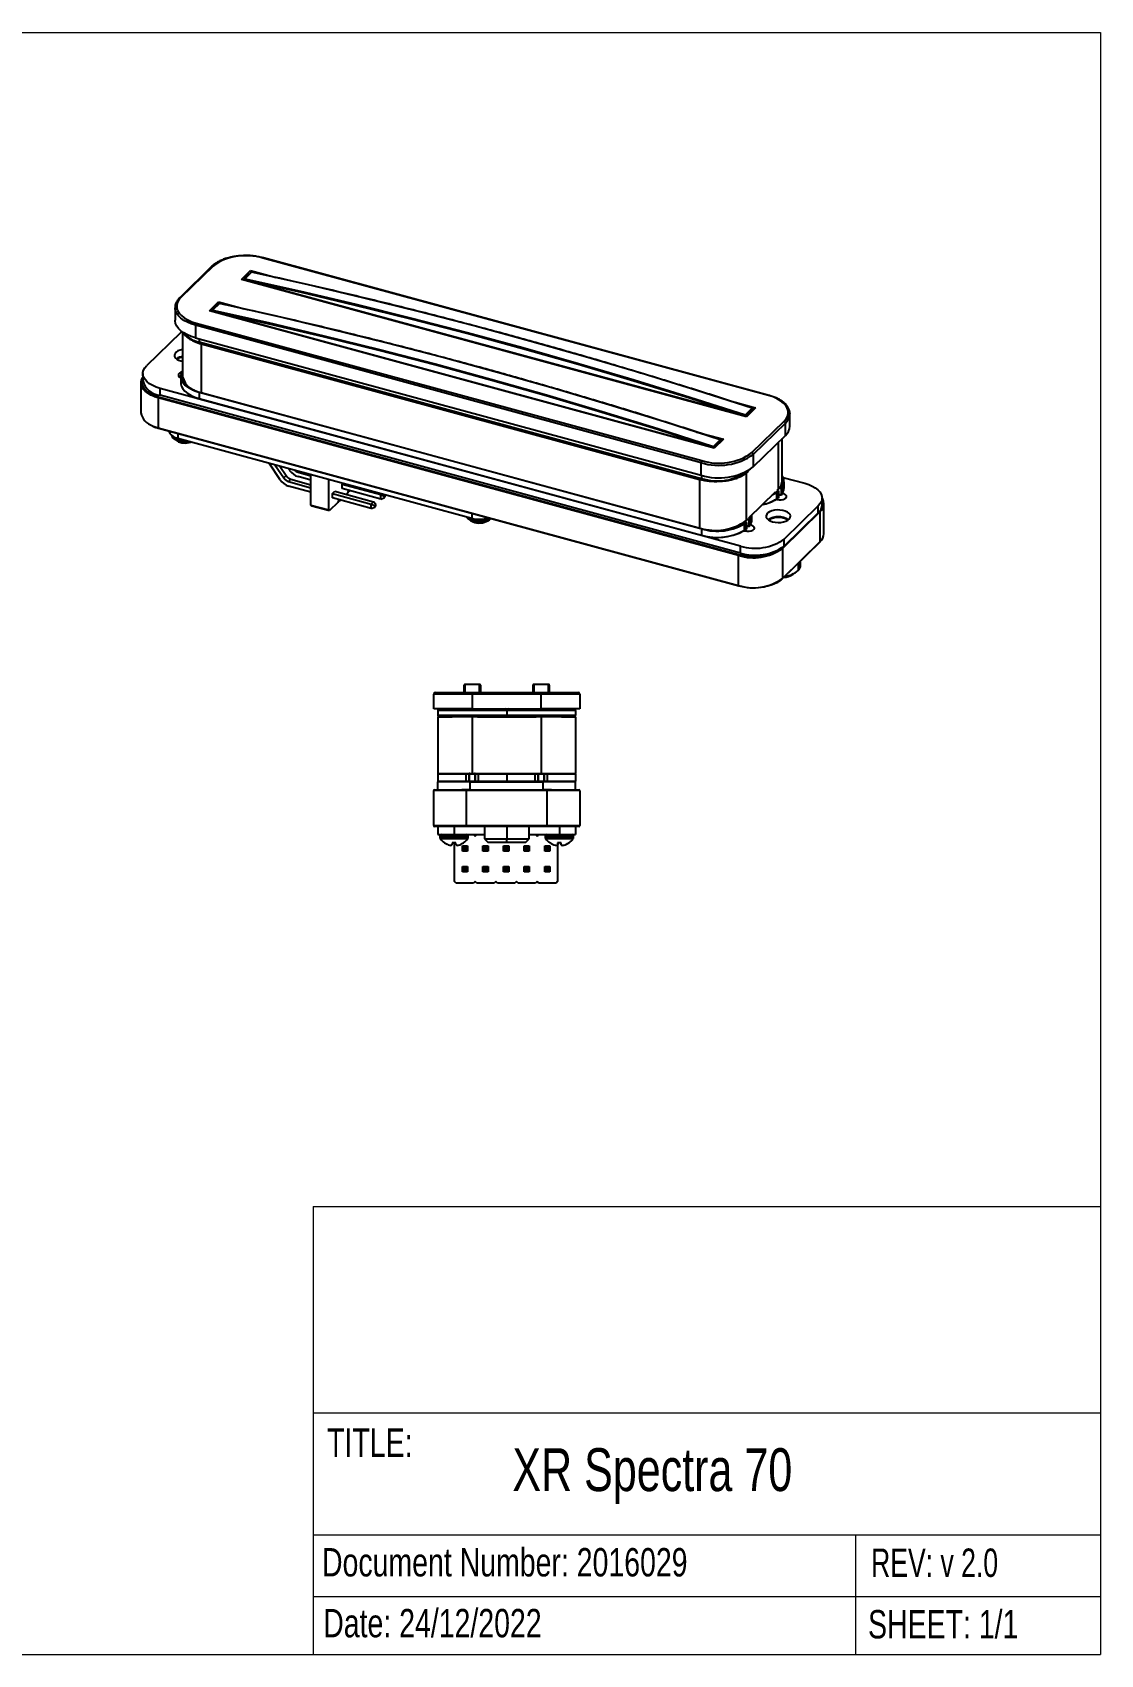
# Model space of a CAD drawing. Header units: millimetres. Extents: x 5 to 292, y 4 to 204.
# Drawn here: x 160.2 to 291.9, y 4.5 to 204.5 of the extents above; entities that cross this region are included whole.
import ezdxf

# ---------------------------------------------------------------- set-up
doc = ezdxf.new("R2010")
doc.units = ezdxf.units.MM
doc.layers.add('LAYER_1', color=179, linetype='Continuous')
doc.styles.add('SLDTEXTSTYLE0', font='TXT', dxfattribs={"width": 0.7})
doc.styles.add('SLDTEXTSTYLE1', font='TXT', dxfattribs={"width": 0.75})

msp = doc.modelspace()

# ---------------------------------------------------------------- linework, layer by layer
at = {"color": 7, "linetype": 'Continuous', "lineweight": 18}
for p, q in [((4.92, 204.48), (291.92, 204.48)), ((291.92, 204.48), (291.92, 4.48)), ((194.842, 59.73), (291.92, 59.73)), ((194.842, 59.73), (194.842, 4.48)), ((291.92, 34.257), (194.842, 34.257)), ((194.842, 19.24), (291.92, 19.24)), ((261.764, 11.63), (261.764, 19.24)), ((194.842, 11.63), (291.92, 11.63)), ((261.764, 4.48), (261.764, 11.63)), ((4.92, 4.48), (291.92, 4.48))]:
    msp.add_line(p, q, dxfattribs=at)
at = {"color": 7, "linetype": 'Continuous', "lineweight": 25}
for p, q in [((250.989, 159.712), (188.638, 176.658)), ((251.042, 159.733), (188.69, 176.679)), ((182.351, 175.651), (178.384, 171.779)), ((182.49, 175.679), (178.523, 171.807)), ((185.999, 174.027), (187.119, 175.12)), ((248.262, 157.105), (185.999, 174.027)), ((248.215, 157.153), (186.151, 174.021)), ((186.304, 174.01), (186.304, 173.979)), ((187.174, 174.902), (186.334, 174.082)), ((187.239, 174.917), (186.399, 174.097)), ((177.798, 170.542), (177.798, 168.999)), ((177.798, 170.497), (177.798, 170.542)), ((182.032, 170.155), (183.152, 171.248)), ((244.295, 153.233), (182.032, 170.155)), ((244.248, 153.282), (182.184, 170.149)), ((182.337, 170.138), (182.337, 170.108)), ((183.207, 171.03), (182.367, 170.21)), ((183.272, 171.045), (182.432, 170.225)), ((242.682, 151.432), (180.331, 168.378)), ((180.331, 168.378), (180.331, 166.835)), ((180.424, 168.641), (242.776, 151.695)), ((178.495, 167.482), (174.294, 163.382)), ((178.495, 167.482), (178.638, 167.61)), ((178.74, 167.53), (178.74, 162.021)), ((180.331, 166.835), (242.682, 149.89)), ((180.785, 166.317), (242.695, 149.492)), ((180.826, 166.215), (242.735, 149.39)), ((181.006, 166.086), (242.473, 149.38)), ((181.006, 166.086), (181.006, 160.086)), ((173.832, 162.421), (173.832, 161.563)), ((178.21, 162.255), (178.21, 162.246)), ((178.519, 162.039), (178.519, 161.267)), ((178.524, 163.979), (178.74, 163.931)), ((178.716, 162.698), (178.716, 162.75)), ((178.716, 162.75), (178.74, 162.745)), ((173.599, 161.25), (173.599, 157.564)), ((247.515, 141.153), (175.965, 160.598)), ((175.965, 159.741), (175.965, 160.598)), ((242.695, 143.277), (180.785, 160.103)), ((180.785, 160.103), (180.785, 159.331)), ((181.006, 160.086), (242.473, 143.38)), ((247.281, 139.982), (175.732, 159.428)), ((175.732, 159.428), (175.732, 155.742)), ((175.778, 159.559), (247.328, 140.114)), ((247.515, 140.296), (175.965, 159.741)), ((180.785, 159.331), (242.695, 142.506)), ((180.795, 159.306), (242.705, 142.48)), ((248.141, 157.317), (248.981, 158.137)), ((249.168, 158.098), (248.204, 157.156)), ((249.065, 158.028), (248.225, 157.209)), ((249.382, 158.198), (248.262, 157.105)), ((249.076, 158.008), (249.076, 158.052)), ((248.923, 152.674), (252.89, 156.546)), ((253.067, 156.326), (249.1, 152.454)), ((253.067, 154.783), (253.067, 156.326)), ((253.615, 157.513), (253.616, 157.468)), ((253.616, 155.925), (253.616, 157.468)), ((175.732, 155.742), (247.281, 136.296)), ((175.752, 155.691), (247.302, 136.245)), ((177.516, 154.53), (177.649, 154.411)), ((178.132, 154.438), (214.393, 144.583)), ((244.175, 153.445), (245.015, 154.265)), ((245.201, 154.226), (244.237, 153.284)), ((245.098, 154.157), (244.258, 153.337)), ((245.415, 154.326), (244.295, 153.233)), ((245.11, 154.136), (245.11, 154.181)), ((249.1, 150.911), (253.067, 154.783)), ((252.674, 149.188), (252.674, 154.4)), ((249.1, 152.454), (249.1, 150.911)), ((190.749, 149.332), (189.398, 151.376)), ((190.116, 151.181), (191.195, 149.549)), ((190.715, 151.018), (191.494, 149.84)), ((191.935, 150.489), (191.775, 150.73)), ((192.98, 150.259), (194.561, 149.83)), ((242.682, 149.89), (242.682, 151.432)), ((191.494, 149.84), (191.195, 149.549)), ((192.093, 149.394), (191.795, 149.102)), ((191.795, 149.102), (194.561, 148.351)), ((194.561, 147.802), (191.795, 148.554)), ((192.093, 149.394), (194.561, 148.723)), ((194.561, 149.281), (192.98, 149.711)), ((194.561, 146.212), (194.561, 149.973)), ((196.772, 145.611), (196.772, 149.372)), ((198.4, 148.786), (198.515, 148.898)), ((198.4, 148.238), (198.4, 148.786)), ((198.4, 148.786), (203.162, 147.492)), ((203.162, 146.944), (198.4, 148.238)), ((242.473, 149.38), (242.473, 143.38)), ((252.053, 148.04), (252.183, 148.166)), ((252.697, 148.477), (252.462, 148.506)), ((252.566, 147.435), (252.566, 148.292)), ((252.566, 148.24), (252.566, 147.469)), ((252.697, 147.62), (252.697, 148.477)), ((252.763, 149.626), (255.448, 148.897)), ((252.895, 148.313), (252.895, 149.085)), ((194.561, 146.212), (196.772, 145.611)), ((194.654, 146.131), (194.561, 146.212)), ((194.654, 146.131), (196.865, 145.53)), ((197.864, 146.505), (196.865, 145.53)), ((197.215, 147.629), (197.514, 147.921)), ((197.215, 147.081), (197.215, 147.629)), ((197.215, 147.629), (201.976, 146.335)), ((201.976, 145.787), (197.215, 147.081)), ((197.514, 147.921), (202.275, 146.627)), ((197.957, 146.768), (197.864, 146.505)), ((197.939, 146.718), (198.05, 146.687)), ((198.05, 146.687), (197.957, 146.768)), ((198.184, 146.817), (198.05, 146.687)), ((199.049, 147.662), (198.922, 147.538)), ((199.142, 147.925), (199.049, 147.662)), ((199.125, 147.875), (199.236, 147.844)), ((199.236, 147.844), (199.142, 147.925)), ((199.369, 147.974), (199.236, 147.844)), ((201.976, 146.335), (202.275, 146.627)), ((201.976, 145.787), (201.976, 146.335)), ((201.976, 146.335), (202.417, 146.164)), ((202.542, 146.286), (202.275, 146.627)), ((202.542, 146.286), (202.417, 146.164)), ((202.417, 146.164), (202.417, 145.935)), ((202.417, 145.935), (202.542, 146.057)), ((202.542, 146.057), (202.542, 146.286)), ((203.162, 147.492), (203.277, 147.604)), ((203.162, 146.944), (203.162, 147.492)), ((203.162, 147.492), (203.603, 147.321)), ((203.162, 146.944), (203.603, 147.092)), ((203.727, 147.443), (203.603, 147.321)), ((203.603, 147.321), (203.603, 147.092)), ((203.603, 147.092), (203.727, 147.214)), ((203.727, 147.443), (203.688, 147.492)), ((203.727, 147.214), (203.727, 147.443)), ((248.56, 144.63), (251.847, 147.838)), ((251.847, 147.847), (251.989, 147.786)), ((251.989, 146.928), (251.989, 147.786)), ((252.211, 147.946), (252.211, 147.089)), ((252.211, 147.123), (252.211, 147.895)), ((252.211, 147.08), (252.211, 147.079)), ((252.566, 147.425), (252.566, 147.426)), ((252.697, 147.61), (252.697, 147.611)), ((252.919, 142.013), (257.119, 146.113)), ((253.204, 147.249), (253.204, 147.258)), ((257.119, 145.256), (257.119, 146.113)), ((257.582, 146.217), (257.582, 147.075)), ((257.815, 142.674), (257.815, 146.359)), ((196.865, 145.53), (196.772, 145.611)), ((201.976, 145.787), (202.417, 145.935)), ((213.778, 144.675), (213.91, 144.556)), ((248.216, 144.294), (248.349, 144.425)), ((248.245, 144.074), (248.245, 143.217)), ((248.245, 143.251), (248.245, 144.023)), ((248.731, 144.605), (248.56, 144.63)), ((248.599, 143.563), (248.599, 144.42)), ((248.599, 144.369), (248.599, 143.597)), ((248.731, 143.748), (248.731, 144.605)), ((248.928, 144.442), (248.928, 144.99)), ((257.353, 145.398), (252.686, 140.843)), ((252.919, 141.156), (257.119, 145.256)), ((257.353, 141.712), (257.353, 145.398)), ((242.695, 143.277), (242.695, 142.506)), ((247.839, 143.999), (248.022, 143.914)), ((248.022, 143.057), (248.022, 143.914)), ((248.245, 143.208), (248.245, 143.208)), ((248.599, 143.553), (248.599, 143.554)), ((248.731, 143.738), (248.731, 143.739)), ((249.237, 143.377), (249.237, 143.386)), ((252.919, 141.156), (252.919, 142.013)), ((247.515, 140.296), (247.515, 141.153)), ((252.667, 137.109), (257.334, 141.665)), ((252.686, 137.157), (257.353, 141.712)), ((252.686, 140.843), (252.686, 137.157)), ((247.281, 136.296), (247.281, 139.982)), ((254.939, 138.789), (254.939, 139.327)), ((254.028, 137.692), (254.387, 137.938)), ((215.348, 124.096), (213.548, 124.096)), ((223.848, 124.096), (222.048, 124.096)), ((209.698, 121.096), (209.698, 122.896)), ((214.448, 122.896), (209.698, 122.896)), ((209.898, 123.096), (214.448, 123.096)), ((213.448, 123.096), (213.448, 123.996)), ((213.548, 123.101), (215.348, 123.101)), ((214.448, 123.096), (222.948, 123.096)), ((214.448, 123.096), (214.448, 122.896)), ((214.448, 122.896), (214.448, 121.096)), ((222.948, 122.896), (214.448, 122.896)), ((215.448, 123.996), (215.448, 123.096)), ((221.948, 123.096), (221.948, 123.996)), ((222.048, 123.101), (223.848, 123.101)), ((222.948, 123.096), (227.498, 123.096)), ((222.948, 123.096), (222.948, 122.896)), ((227.698, 122.896), (222.948, 122.896)), ((222.948, 121.096), (222.948, 122.896)), ((223.948, 123.996), (223.948, 123.096)), ((227.698, 122.896), (227.698, 121.096)), ((214.448, 121.096), (209.698, 121.096)), ((218.698, 120.896), (210.198, 120.896)), ((210.198, 120.896), (210.198, 120.296)), ((210.198, 120.296), (218.698, 120.296)), ((210.198, 120.096), (210.198, 113.096)), ((210.198, 120.096), (211.959, 120.096)), ((215.082, 120.096), (211.959, 120.096)), ((214.448, 121.096), (222.948, 121.096)), ((214.448, 120.096), (214.448, 113.096)), ((215.082, 120.096), (222.313, 120.096)), ((218.698, 120.896), (218.698, 120.296)), ((227.198, 120.896), (218.698, 120.896)), ((218.698, 120.296), (227.198, 120.296)), ((225.437, 120.096), (222.313, 120.096)), ((227.698, 121.096), (222.948, 121.096)), ((222.948, 120.096), (222.948, 113.096)), ((225.437, 120.096), (227.198, 120.096)), ((227.198, 120.896), (227.198, 120.296)), ((227.198, 120.096), (227.198, 113.096)), ((210.198, 113.096), (210.31, 113.096)), ((214.068, 113.046), (210.198, 113.046)), ((210.198, 113.046), (210.198, 112.146)), ((210.198, 112.146), (214.068, 112.146)), ((210.198, 111.096), (210.198, 112.096)), ((214.198, 112.096), (210.198, 112.096)), ((210.198, 111.096), (210.198, 112.096)), ((210.31, 113.096), (214.024, 113.096)), ((213.648, 112.106), (213.648, 112.096)), ((213.648, 112.106), (215.248, 112.106)), ((213.689, 112.106), (213.689, 113.106)), ((213.689, 113.106), (214.068, 113.106)), ((214.068, 113.106), (214.068, 112.106)), ((214.17, 113.106), (214.068, 113.106)), ((214.827, 113.046), (214.068, 113.046)), ((214.068, 112.146), (214.068, 113.046)), ((214.068, 112.146), (214.827, 112.146)), ((214.108, 113.096), (214.448, 113.096)), ((214.198, 111.096), (214.198, 112.096)), ((214.198, 112.096), (223.198, 112.096)), ((214.448, 113.096), (214.734, 113.096)), ((214.827, 113.106), (214.734, 113.106)), ((214.827, 112.106), (214.827, 113.106)), ((214.827, 113.106), (215.207, 113.106)), ((218.698, 113.046), (214.827, 113.046)), ((214.827, 113.046), (214.827, 112.146)), ((214.827, 112.146), (218.698, 112.146)), ((214.872, 113.096), (215.728, 113.096)), ((215.207, 112.106), (215.207, 113.106)), ((215.248, 112.096), (215.248, 112.106)), ((215.728, 113.096), (221.667, 113.096)), ((222.568, 113.046), (218.698, 113.046)), ((218.698, 113.046), (218.698, 112.146)), ((218.698, 112.146), (222.568, 112.146)), ((218.708, 113.096), (218.708, 113.076)), ((218.708, 112.116), (218.708, 112.096)), ((221.667, 113.096), (222.524, 113.096)), ((222.148, 112.106), (222.148, 112.096)), ((222.148, 112.106), (223.748, 112.106)), ((222.189, 112.106), (222.189, 113.106)), ((222.189, 113.106), (222.568, 113.106)), ((222.568, 113.106), (222.568, 112.106)), ((222.568, 113.106), (222.662, 113.106)), ((223.327, 113.046), (222.568, 113.046)), ((222.568, 112.146), (222.568, 113.046)), ((222.568, 112.146), (223.327, 112.146)), ((222.662, 113.096), (222.948, 113.096)), ((222.948, 113.096), (223.287, 113.096)), ((223.198, 111.096), (223.198, 112.096)), ((227.198, 112.096), (223.198, 112.096)), ((223.226, 113.106), (223.327, 113.106)), ((223.327, 112.106), (223.327, 113.106)), ((223.327, 113.106), (223.707, 113.106)), ((227.198, 113.046), (223.327, 113.046)), ((223.327, 113.046), (223.327, 112.146)), ((223.327, 112.146), (227.198, 112.146)), ((223.372, 113.096), (227.086, 113.096)), ((223.707, 112.106), (223.707, 113.106)), ((223.748, 112.096), (223.748, 112.106)), ((227.086, 113.096), (227.198, 113.096)), ((227.198, 113.046), (227.198, 112.146)), ((227.198, 111.096), (227.198, 112.096)), ((213.698, 110.996), (209.698, 110.996)), ((209.698, 106.696), (209.698, 110.996)), ((209.798, 111.096), (213.158, 111.096)), ((214.198, 111.096), (213.158, 111.096)), ((213.698, 110.996), (213.698, 111.096)), ((223.698, 110.996), (213.698, 110.996)), ((213.698, 110.996), (213.698, 106.696)), ((214.198, 111.096), (223.198, 111.096)), ((224.238, 111.096), (223.198, 111.096)), ((223.698, 110.996), (223.698, 111.096)), ((227.698, 110.996), (223.698, 110.996)), ((223.698, 106.696), (223.698, 110.996)), ((224.238, 111.096), (227.598, 111.096)), ((227.698, 110.996), (227.698, 106.696)), ((209.698, 106.696), (213.698, 106.696)), ((213.698, 106.596), (209.798, 106.596)), ((210.198, 106.596), (210.198, 105.596)), ((212.198, 106.596), (212.198, 105.596)), ((213.698, 106.696), (223.698, 106.696)), ((213.698, 106.696), (213.698, 106.596)), ((223.698, 106.596), (213.698, 106.596)), ((215.948, 106.596), (215.948, 105.046)), ((218.698, 106.596), (218.698, 105.046)), ((221.448, 105.046), (221.448, 106.596)), ((223.698, 106.696), (227.698, 106.696)), ((223.698, 106.696), (223.698, 106.596)), ((227.598, 106.596), (223.698, 106.596)), ((225.198, 106.596), (225.198, 105.596)), ((227.198, 106.596), (227.198, 105.596)), ((210.198, 105.596), (212.198, 105.596)), ((210.448, 105.396), (210.448, 105.196)), ((211.038, 104.561), (211.015, 104.561)), ((211.965, 104.561), (211.941, 104.283)), ((212.43, 104.561), (211.965, 104.561)), ((212.198, 105.596), (215.948, 105.596)), ((212.276, 99.796), (212.276, 104.561)), ((212.454, 104.283), (212.43, 104.561)), ((213.226, 104.186), (213.412, 103.999)), ((213.226, 104.186), (213.866, 104.186)), ((213.226, 103.546), (213.226, 104.186)), ((213.381, 104.561), (213.358, 104.561)), ((213.679, 103.999), (213.866, 104.186)), ((213.866, 104.186), (213.866, 103.546)), ((213.948, 105.196), (213.948, 105.396)), ((214.616, 105.596), (214.816, 105.396)), ((214.816, 105.396), (215.016, 105.596)), ((215.766, 104.186), (215.952, 103.999)), ((215.766, 104.186), (216.406, 104.186)), ((215.766, 103.546), (215.766, 104.186)), ((215.948, 105.046), (216.398, 104.596)), ((215.948, 105.046), (218.698, 105.046)), ((216.219, 103.999), (216.406, 104.186)), ((218.698, 104.596), (216.398, 104.596)), ((216.406, 104.186), (216.406, 103.546)), ((218.306, 104.186), (218.492, 103.999)), ((218.306, 104.186), (218.946, 104.186)), ((218.306, 103.546), (218.306, 104.186)), ((218.698, 105.046), (221.448, 105.046)), ((218.698, 104.596), (218.698, 105.046)), ((220.998, 104.596), (218.698, 104.596)), ((218.759, 103.999), (218.946, 104.186)), ((218.946, 104.186), (218.946, 103.546)), ((220.846, 104.186), (221.032, 103.999)), ((220.846, 104.186), (221.486, 104.186)), ((220.846, 103.546), (220.846, 104.186)), ((220.998, 104.596), (221.448, 105.046)), ((221.299, 103.999), (221.486, 104.186)), ((221.448, 105.596), (225.198, 105.596)), ((221.486, 104.186), (221.486, 103.546)), ((222.236, 105.596), (222.436, 105.396)), ((222.436, 105.396), (222.636, 105.596)), ((223.386, 104.186), (223.572, 103.999)), ((223.386, 104.186), (224.026, 104.186)), ((223.386, 103.546), (223.386, 104.186)), ((223.448, 105.396), (223.448, 105.196)), ((223.839, 103.999), (224.026, 104.186)), ((224.038, 104.561), (224.015, 104.561)), ((224.026, 104.186), (224.026, 103.546)), ((224.965, 104.561), (224.941, 104.283)), ((225.43, 104.561), (224.965, 104.561)), ((224.976, 104.561), (224.976, 99.796)), ((225.198, 105.596), (227.198, 105.596)), ((225.368, 104.561), (225.391, 104.283)), ((225.454, 104.283), (225.43, 104.561)), ((225.499, 104.265), (225.499, 104.252)), ((226.381, 104.561), (226.358, 104.561)), ((226.948, 105.196), (226.948, 105.396)), ((213.226, 103.546), (213.412, 103.732)), ((213.866, 103.546), (213.226, 103.546)), ((213.679, 103.999), (213.412, 103.999)), ((213.412, 103.999), (213.412, 103.732)), ((213.412, 103.732), (213.679, 103.732)), ((213.679, 103.732), (213.679, 103.999)), ((213.679, 103.732), (213.866, 103.546)), ((215.766, 103.546), (215.952, 103.732)), ((216.406, 103.546), (215.766, 103.546)), ((216.219, 103.999), (215.952, 103.999)), ((215.952, 103.999), (215.952, 103.732)), ((215.952, 103.732), (216.219, 103.732)), ((216.219, 103.732), (216.219, 103.999)), ((216.219, 103.732), (216.406, 103.546)), ((218.306, 103.546), (218.492, 103.732)), ((218.946, 103.546), (218.306, 103.546)), ((218.759, 103.999), (218.492, 103.999)), ((218.492, 103.999), (218.492, 103.732)), ((218.492, 103.732), (218.759, 103.732)), ((218.759, 103.732), (218.759, 103.999)), ((218.759, 103.732), (218.946, 103.546)), ((220.846, 103.546), (221.032, 103.732)), ((221.486, 103.546), (220.846, 103.546)), ((221.299, 103.999), (221.032, 103.999)), ((221.032, 103.999), (221.032, 103.732)), ((221.032, 103.732), (221.299, 103.732)), ((221.299, 103.732), (221.299, 103.999)), ((221.299, 103.732), (221.486, 103.546)), ((223.386, 103.546), (223.572, 103.732)), ((224.026, 103.546), (223.386, 103.546)), ((223.839, 103.999), (223.572, 103.999)), ((223.572, 103.999), (223.572, 103.732)), ((223.572, 103.732), (223.839, 103.732)), ((223.839, 103.732), (223.839, 103.999)), ((223.839, 103.732), (224.026, 103.546)), ((213.226, 101.646), (213.412, 101.459)), ((213.226, 101.646), (213.866, 101.646)), ((213.226, 101.006), (213.226, 101.646)), ((213.226, 101.006), (213.412, 101.192)), ((213.866, 101.006), (213.226, 101.006)), ((213.679, 101.459), (213.412, 101.459)), ((213.412, 101.459), (213.412, 101.192)), ((213.412, 101.192), (213.679, 101.192)), ((213.679, 101.459), (213.866, 101.646)), ((213.679, 101.192), (213.679, 101.459)), ((213.679, 101.192), (213.866, 101.006)), ((213.866, 101.646), (213.866, 101.006)), ((215.766, 101.646), (215.952, 101.459)), ((215.766, 101.646), (216.406, 101.646)), ((215.766, 101.006), (215.766, 101.646)), ((215.766, 101.006), (215.952, 101.192)), ((216.406, 101.006), (215.766, 101.006)), ((216.219, 101.459), (215.952, 101.459)), ((215.952, 101.459), (215.952, 101.192)), ((215.952, 101.192), (216.219, 101.192)), ((216.219, 101.459), (216.406, 101.646)), ((216.219, 101.192), (216.219, 101.459)), ((216.219, 101.192), (216.406, 101.006)), ((216.406, 101.646), (216.406, 101.006)), ((218.306, 101.646), (218.492, 101.459)), ((218.306, 101.646), (218.946, 101.646)), ((218.306, 101.006), (218.306, 101.646)), ((218.306, 101.006), (218.492, 101.192)), ((218.946, 101.006), (218.306, 101.006)), ((218.759, 101.459), (218.492, 101.459)), ((218.492, 101.459), (218.492, 101.192)), ((218.492, 101.192), (218.759, 101.192)), ((218.759, 101.459), (218.946, 101.646)), ((218.759, 101.192), (218.759, 101.459)), ((218.759, 101.192), (218.946, 101.006)), ((218.946, 101.646), (218.946, 101.006)), ((220.846, 101.646), (221.032, 101.459)), ((220.846, 101.646), (221.486, 101.646)), ((220.846, 101.006), (220.846, 101.646)), ((220.846, 101.006), (221.032, 101.192)), ((221.486, 101.006), (220.846, 101.006)), ((221.299, 101.459), (221.032, 101.459)), ((221.032, 101.459), (221.032, 101.192)), ((221.032, 101.192), (221.299, 101.192)), ((221.299, 101.459), (221.486, 101.646)), ((221.299, 101.192), (221.299, 101.459)), ((221.299, 101.192), (221.486, 101.006)), ((221.486, 101.646), (221.486, 101.006)), ((223.386, 101.646), (223.572, 101.459)), ((223.386, 101.646), (224.026, 101.646)), ((223.386, 101.006), (223.386, 101.646)), ((223.386, 101.006), (223.572, 101.192)), ((224.026, 101.006), (223.386, 101.006)), ((223.839, 101.459), (223.572, 101.459)), ((223.572, 101.459), (223.572, 101.192)), ((223.572, 101.192), (223.839, 101.192)), ((223.839, 101.459), (224.026, 101.646)), ((223.839, 101.192), (223.839, 101.459)), ((223.839, 101.192), (224.026, 101.006)), ((224.026, 101.646), (224.026, 101.006)), ((212.476, 99.596), (212.276, 99.796)), ((214.616, 99.596), (212.476, 99.596)), ((214.816, 99.796), (214.616, 99.596)), ((215.016, 99.596), (214.816, 99.796)), ((217.156, 99.596), (215.016, 99.596)), ((217.356, 99.796), (217.156, 99.596)), ((217.556, 99.596), (217.356, 99.796)), ((219.696, 99.596), (217.556, 99.596)), ((219.896, 99.796), (219.696, 99.596)), ((220.096, 99.596), (219.896, 99.796)), ((222.236, 99.596), (220.096, 99.596)), ((222.436, 99.796), (222.236, 99.596)), ((222.636, 99.596), (222.436, 99.796)), ((224.776, 99.596), (222.636, 99.596)), ((224.976, 99.796), (224.776, 99.596))]:
    msp.add_line(p, q, dxfattribs=at)
at = {"color": 8, "linetype": 'Continuous', "lineweight": 25}
for p, q in [((187.119, 175.12), (190.288, 174.258)), ((183.152, 171.248), (186.321, 170.387)), ((180.785, 166.712), (180.785, 166.317)), ((175.732, 159.428), (175.279, 159.572)), ((246.109, 159.088), (249.382, 158.198)), ((249.065, 157.997), (249.065, 158.028)), ((248.225, 157.209), (248.225, 157.177)), ((178.132, 155.044), (178.132, 154.438)), ((242.142, 155.216), (245.415, 154.326)), ((245.098, 154.125), (245.098, 154.157)), ((244.258, 153.337), (244.258, 153.305)), ((252.183, 153.92), (252.183, 148.166)), ((193.095, 150.371), (192.98, 150.259)), ((248.216, 150.157), (248.216, 144.294)), ((242.695, 149.886), (242.695, 149.492)), ((214.393, 145.189), (214.393, 144.583)), ((254.621, 139.017), (254.621, 138.128)), ((213.548, 124.096), (213.548, 123.101)), ((215.348, 123.101), (215.348, 124.096)), ((222.048, 124.096), (222.048, 123.101)), ((223.848, 123.101), (223.848, 124.096)), ((213.548, 123.101), (213.548, 123.096)), ((215.348, 123.101), (215.348, 123.096)), ((222.048, 123.096), (222.048, 123.101)), ((223.848, 123.096), (223.848, 123.101)), ((218.698, 113.046), (218.698, 113.096)), ((218.698, 112.096), (218.698, 112.146)), ((210.448, 105.396), (213.948, 105.396)), ((210.448, 105.196), (213.948, 105.196)), ((210.485, 105.08), (213.911, 105.08)), ((223.448, 105.396), (226.948, 105.396)), ((223.448, 105.196), (226.948, 105.196)), ((223.485, 105.08), (226.911, 105.08))]:
    msp.add_line(p, q, dxfattribs=at)
at = {"color": 7, "linetype": 'Continuous', "lineweight": 25, "flags": 128}
for points in [[(186.399, 174.097), (193.254, 172.571), (200.113, 170.959), (206.975, 169.263), (213.838, 167.482), (220.702, 165.616), (227.566, 163.667), (234.427, 161.633), (241.286, 159.517), (248.141, 157.317)], [(248.981, 158.137), (242.126, 160.337), (235.267, 162.453), (228.406, 164.487), (221.542, 166.436), (214.678, 168.302), (207.815, 170.083), (200.953, 171.779), (194.094, 173.391), (187.239, 174.917)], [(248.09, 157.187), (241.236, 159.387), (234.378, 161.503), (227.517, 163.536), (220.655, 165.485), (213.792, 167.35), (206.93, 169.131), (200.069, 170.827), (193.211, 172.438), (186.357, 173.965)], [(178.523, 171.807), (178.262, 171.501), (178.088, 171.179), (178.005, 170.847), (178.014, 170.513), (178.116, 170.183), (178.308, 169.863), (178.586, 169.561), (178.944, 169.282), (179.376, 169.033), (179.873, 168.818), (180.424, 168.641)], [(244.123, 153.315), (237.269, 155.515), (230.411, 157.631), (223.55, 159.664), (216.688, 161.613), (209.825, 163.478), (202.963, 165.259), (196.102, 166.955), (189.244, 168.567), (182.39, 170.093)], [(182.432, 170.225), (189.287, 168.699), (196.146, 167.087), (203.008, 165.391), (209.871, 163.61), (216.735, 161.744), (223.599, 159.795), (230.46, 157.762), (237.319, 155.645), (244.175, 153.445)], [(245.015, 154.265), (238.159, 156.465), (231.3, 158.581), (224.439, 160.615), (217.575, 162.564), (210.711, 164.43), (203.848, 166.211), (196.986, 167.907), (190.127, 169.519), (183.272, 171.045)], [(180.331, 166.835), (179.801, 167.003), (179.319, 167.205), (178.892, 167.437), (178.527, 167.696), (178.231, 167.977), (178.01, 168.276), (177.865, 168.588), (177.801, 168.906), (177.798, 168.999)], [(178.74, 165.394), (178.426, 165.316), (178.154, 165.204), (177.941, 165.062), (177.797, 164.899), (177.729, 164.723), (177.742, 164.544), (177.836, 164.371), (178.004, 164.214), (178.237, 164.081), (178.524, 163.979)], [(175.965, 160.598), (175.481, 160.754), (175.044, 160.943), (174.664, 161.163), (174.349, 161.408), (174.104, 161.673), (173.936, 161.954), (173.847, 162.244), (173.838, 162.538), (173.912, 162.83), (174.065, 163.113), (174.294, 163.382)], [(178.676, 162.629), (178.512, 162.577), (178.336, 162.476), (178.232, 162.351), (178.213, 162.216), (178.281, 162.085), (178.427, 161.972), (178.519, 161.929)], [(180.785, 160.103), (180.252, 160.275), (179.774, 160.485), (179.362, 160.73), (179.024, 161.003), (178.769, 161.299), (178.6, 161.611), (178.524, 161.933), (178.54, 162.257), (178.649, 162.576), (178.74, 162.736)], [(178.74, 162.693), (178.687, 162.59), (178.586, 162.277), (178.575, 161.959), (178.655, 161.645), (178.824, 161.339), (179.078, 161.049), (179.411, 160.782), (179.816, 160.543), (180.201, 160.37)], [(178.74, 162.787), (178.731, 162.773), (178.716, 162.75)], [(175.279, 159.572), (175.247, 159.583), (174.811, 159.773), (174.431, 159.992), (174.116, 160.237), (173.871, 160.503), (173.703, 160.783), (173.613, 161.074), (173.605, 161.368), (173.678, 161.659), (173.831, 161.942), (173.832, 161.943)], [(178.519, 161.267), (178.524, 161.162), (178.6, 160.84), (178.769, 160.528), (179.024, 160.232), (179.362, 159.959), (179.774, 159.714), (180.252, 159.503), (180.785, 159.331)], [(252.89, 156.546), (253.151, 156.852), (253.325, 157.174), (253.409, 157.506), (253.399, 157.84), (253.298, 158.17), (253.106, 158.49), (252.828, 158.792), (252.469, 159.07), (252.037, 159.32), (251.541, 159.535), (250.989, 159.712)], [(177.065, 155.349), (177.076, 155.243), (177.155, 155.045), (177.307, 154.859), (177.526, 154.691), (177.805, 154.549), (178.132, 154.438)], [(178.767, 153.87), (178.766, 153.87), (178.729, 153.877)], [(252.211, 147.946), (252.103, 147.995), (252.049, 148.045)], [(252.304, 148.304), (252.426, 148.31), (252.566, 148.292)], [(255.448, 148.897), (255.933, 148.741), (256.369, 148.552), (256.749, 148.332), (257.065, 148.087), (257.309, 147.822), (257.478, 147.541), (257.567, 147.251), (257.575, 146.957), (257.502, 146.665), (257.349, 146.382), (257.119, 146.113)], [(252.211, 147.895), (251.831, 147.636), (251.429, 147.431)], [(251.585, 147.583), (251.764, 147.679), (252.143, 147.93)], [(251.922, 146.92), (252.03, 146.885), (252.28, 146.842), (252.544, 146.843), (252.792, 146.889), (252.998, 146.973), (253.14, 147.088), (253.202, 147.219), (253.204, 147.249)], [(251.949, 146.919), (252.03, 146.893), (252.28, 146.851), (252.544, 146.852), (252.792, 146.897), (252.998, 146.982), (253.14, 147.096), (253.202, 147.228), (253.177, 147.363), (253.069, 147.487), (252.888, 147.585), (252.69, 147.642)], [(215.028, 144.015), (215.028, 144.015), (214.991, 144.022)], [(248.078, 144.179), (248.136, 144.123), (248.245, 144.074)], [(248.599, 144.42), (248.459, 144.438), (248.349, 144.433)], [(248.9, 144.962), (248.798, 144.676), (248.599, 144.369)], [(248.688, 144.613), (248.76, 144.747), (248.813, 144.878)], [(251.489, 144.149), (251.814, 144.084), (252.159, 144.06), (252.506, 144.077), (252.835, 144.135), (253.13, 144.231), (253.374, 144.359), (253.554, 144.512), (253.661, 144.683), (253.688, 144.862), (253.634, 145.039), (253.503, 145.205), (253.301, 145.351), (253.038, 145.469), (252.73, 145.553), (252.393, 145.598), (252.045, 145.601), (251.704, 145.564), (251.39, 145.486), (251.119, 145.374), (250.905, 145.232), (250.761, 145.069), (250.694, 144.893), (250.707, 144.714), (250.8, 144.541), (250.968, 144.384), (251.202, 144.251), (251.489, 144.149)], [(247.955, 143.048), (248.063, 143.013), (248.313, 142.97), (248.577, 142.972), (248.825, 143.017), (249.031, 143.101), (249.173, 143.216), (249.235, 143.348), (249.237, 143.377)], [(247.982, 143.047), (248.063, 143.021), (248.313, 142.979), (248.577, 142.98), (248.825, 143.026), (249.031, 143.11), (249.173, 143.224), (249.235, 143.356), (249.21, 143.491), (249.102, 143.615), (248.921, 143.714), (248.723, 143.771)]]:
    msp.add_lwpolyline(points, dxfattribs=at)
at = {"color": 8, "linetype": 'Continuous', "lineweight": 25, "flags": 128}
for points in [[(180.331, 168.378), (179.801, 168.546), (179.319, 168.747), (178.892, 168.98), (178.527, 169.239), (178.231, 169.52), (178.01, 169.819), (177.865, 170.131), (177.801, 170.449), (177.798, 170.497)], [(173.832, 161.856), (173.756, 161.678), (173.699, 161.364), (173.738, 161.05), (173.873, 160.742), (174.099, 160.449), (174.411, 160.178), (174.802, 159.936), (175.261, 159.728), (175.778, 159.559)], [(175.02, 155.989), (175.247, 155.897), (175.732, 155.742)], [(177.832, 154.538), (177.935, 154.49), (178.249, 154.38)], [(178.249, 154.38), (178.6, 154.309), (178.616, 154.307)], [(242.695, 149.492), (242.696, 149.46), (242.702, 149.433), (242.71, 149.412), (242.722, 149.397), (242.735, 149.39)], [(214.184, 144.64), (214.196, 144.635), (214.51, 144.525)], [(213.548, 123.101), (213.528, 123.099), (213.515, 123.096)], [(215.38, 123.096), (215.367, 123.099), (215.348, 123.101)], [(222.048, 123.101), (222.028, 123.099), (222.015, 123.096)], [(223.88, 123.096), (223.867, 123.099), (223.848, 123.101)]]:
    msp.add_lwpolyline(points, dxfattribs=at)
at = {"color": 7, "linetype": 'Continuous', "lineweight": 25}
for centre, radius, start, end in [((186.529, 170.111), 6.878, 72.14281, 125.95214), ((186.404, 174.01), 0.1, 134.30503, 180), ((186.547, 173.978), 0.19, 141.12178, 183.99057), ((187.244, 174.83), 0.1, 77.78394, 134.30503), ((182.437, 170.138), 0.1, 134.30503, 180), ((182.58, 170.106), 0.19, 141.12178, 183.99057), ((183.277, 170.958), 0.1, 77.78394, 134.30503), ((180.74, 168.381), 0.409, 140.51294, 180.34344), ((182.049, 170.364), 4.404, 234.10862, 256.29808), ((178.985, 162.805), 1.749, 98.04574, 125.19561), ((178.61, 162.317), 0.407, 190.05442, 256.9762), ((181.205, 162.613), 2.535, 193.49232, 265.50471), ((176.152, 162.12), 2.386, 193.49233, 265.50472), ((175.936, 159.429), 0.204, 140.51294, 180.34344), ((181.87, 163.623), 4.441, 236.08082, 256.17658), ((248.944, 158.021), 0.122, 3.3985, 71.83169), ((248.976, 158.052), 0.1, 0, 71.88935), ((175.635, 157.973), 2.077, 191.35801, 252.76937), ((248.311, 157.174), 0.222, 139.91289, 176.63534), ((248.104, 157.201), 0.122, 3.3985, 71.83169), ((252.824, 156.312), 0.243, 3.39156, 74.33381), ((179.065, 155.95), 2.102, 222.51809, 254.61673), ((179.068, 157.218), 3.194, 255.44885, 278.32889), ((244.977, 154.149), 0.122, 3.3985, 71.83169), ((245.01, 154.181), 0.1, 0, 71.88935), ((252.014, 155.992), 1.603, 311.04431, 357.59379), ((179.015, 155.776), 1.92, 254.69091, 261.45038), ((179.065, 155.95), 2.102, 261.84499, 290.60809), ((244.86, 158.421), 7.32, 252.69603, 305.39891), ((244.885, 158.242), 6.878, 252.14281, 305.95214), ((244.344, 153.302), 0.222, 139.91289, 176.63534), ((244.137, 153.33), 0.122, 3.3985, 71.83169), ((248.858, 152.44), 0.243, 3.39156, 74.33381), ((193.51, 151.514), 1.88, 213.04739, 253.61849), ((193.268, 151.262), 1.044, 224.96209, 253.98519), ((243.091, 151.435), 0.409, 140.51294, 180.34344), ((244.86, 156.879), 7.32, 252.69603, 305.39891), ((192.325, 150.357), 1.88, 213.04739, 253.61849), ((192.099, 150.136), 1.078, 213.04739, 253.61849), ((192.397, 150.428), 1.078, 213.04739, 253.61849), ((244.452, 156.968), 7.841, 255.38098, 273.30059), ((251.255, 149.241), 1.42, 310.79189, 357.84622), ((252.403, 147.551), 0.708, 76.74763, 101.80189), ((251.633, 149.08), 1.255, 317.99929, 33.98646), ((251.229, 149.382), 1.725, 320.80977, 328.35856), ((251.568, 148.344), 1.327, 318.74639, 358.6767), ((251.639, 149.127), 1.202, 327.73013, 30.58247), ((249.246, 151.348), 5.175, 281.06054, 301.46237), ((249.375, 151.057), 4.85, 280.4937, 305.78704), ((250.327, 150.324), 3.034, 303.21569, 308.39574), ((250.327, 149.458), 3.034, 303.21569, 308.39574), ((252.404, 146.791), 0.697, 76.59592, 106.04475), ((252.404, 146.747), 0.697, 76.59592, 106.04475), ((251.229, 148.515), 1.725, 320.80977, 328.35856), ((256.246, 146.268), 1.336, 310.79189, 357.84622), ((256.571, 146.349), 1.231, 309.4018, 34.84207), ((215.327, 146.095), 2.102, 222.51809, 254.61673), ((215.324, 148.056), 3.596, 255.00104, 287.94294), ((215.327, 146.818), 2.669, 252.55328, 301.90471), ((215.276, 145.921), 1.92, 254.69091, 261.45038), ((215.327, 146.095), 2.102, 261.84499, 312.6192), ((244.444, 149.495), 6.425, 252.14281, 305.95214), ((244.647, 149.772), 6.782, 253.26612, 302.03504), ((244.707, 149.604), 6.541, 258.33032, 302.02651), ((246.36, 146.452), 3.034, 303.21569, 308.39574), ((248.436, 143.678), 0.709, 76.75923, 101.38349), ((247.262, 145.51), 1.725, 320.80977, 328.35856), ((247.601, 144.472), 1.327, 318.74639, 358.6767), ((252.189, 142.431), 2.335, 57.68399, 122.31601), ((244.647, 149), 6.782, 253.26612, 302.03504), ((242.707, 142.494), 0.0135, 260.73183, 323.96753), ((244.655, 149.109), 6.901, 253.69631, 298.80751), ((249.336, 147.115), 6.234, 253.01156, 305.08339), ((246.36, 145.586), 3.034, 303.21569, 308.39574), ((248.437, 142.919), 0.697, 76.59592, 106.04475), ((248.437, 142.875), 0.697, 76.59592, 106.04475), ((247.262, 144.644), 1.725, 320.80977, 328.35856), ((256.48, 142.724), 1.336, 310.79189, 357.84622), ((249.103, 145.944), 6.234, 253.01156, 305.08339), ((247.486, 139.983), 0.204, 140.51294, 180.34344), ((249.133, 146.1), 6.253, 253.21933, 300.55733), ((249.336, 146.258), 6.234, 253.01156, 305.08339), ((257.288, 141.71), 0.0646, 315.35447, 1.91129), ((252.66, 140.476), 3.059, 276.41375, 309.87014), ((254.013, 138.828), 0.926, 310.99923, 357.63887), ((249.135, 142.052), 6.047, 252.14281, 305.95214), ((247.306, 136.272), 0.027, 260.73183, 323.96753), ((249.126, 142.645), 6.637, 254.28277, 295.67486), ((252.46, 140.203), 2.96, 277.12377, 301.97817), ((213.548, 123.996), 0.1, 90, 180), ((215.348, 123.996), 0.1, 0, 90), ((222.048, 123.996), 0.1, 90, 180), ((223.848, 123.996), 0.1, 0, 90), ((209.898, 122.896), 0.2, 90, 180), ((227.498, 122.896), 0.2, 0, 90), ((210.398, 120.896), 0.2, 90, 180), ((210.398, 120.296), 0.2, 180, 270), ((218.498, 120.896), 0.2, 0, 90), ((218.498, 120.296), 0.2, 270, 0), ((218.898, 120.896), 0.2, 90, 180), ((218.898, 120.296), 0.2, 180, 270), ((226.998, 120.896), 0.2, 0, 90), ((226.998, 120.296), 0.2, 270, 0), ((210.248, 113.046), 0.05, 90, 180), ((210.248, 112.146), 0.05, 180, 270), ((218.648, 113.046), 0.05, 0, 90), ((218.648, 112.146), 0.05, 270, 0), ((218.748, 113.046), 0.05, 90, 180), ((218.748, 112.146), 0.05, 180, 270), ((227.148, 113.046), 0.05, 0, 90), ((227.148, 112.146), 0.05, 270, 0), ((209.798, 110.996), 0.1, 90, 180), ((227.598, 110.996), 0.1, 0, 90), ((209.798, 106.696), 0.1, 180, 270), ((227.598, 106.696), 0.1, 270, 0), ((210.648, 105.396), 0.2, 90, 180), ((210.648, 105.196), 0.2, 180, 215.40086), ((212.198, 106.297), 2.102, 215.40086, 235.73654), ((212.197, 106.316), 2.104, 236.57045, 255.07436), ((212.025, 106.012), 1.768, 257.9089, 264.48547), ((211.766, 104.634), 0.392, 283.15132, 296.55577), ((212.629, 104.634), 0.392, 243.44423, 256.84868), ((212.37, 106.012), 1.768, 275.51453, 282.0911), ((212.199, 106.316), 2.104, 284.92564, 303.42955), ((212.198, 106.297), 2.102, 304.26346, 324.59914), ((213.748, 105.396), 0.2, 0, 90), ((213.748, 105.196), 0.2, 324.59914, 0), ((223.648, 105.396), 0.2, 90, 180), ((223.648, 105.196), 0.2, 180, 215.40086), ((225.198, 106.297), 2.102, 215.40086, 235.73654), ((225.197, 106.316), 2.104, 236.57045, 255.07436), ((225.025, 106.012), 1.768, 257.9089, 264.48547), ((224.766, 104.634), 0.392, 283.15132, 296.55577), ((224.78, 104.853), 0.612, 288.68221, 291.4914), ((223.669, 104.89), 1.466, 335.57763, 347.02945), ((226.726, 104.89), 1.466, 192.97055, 204.42237), ((225.603, 104.818), 0.575, 248.36046, 259.58226), ((225.629, 104.634), 0.392, 243.44423, 256.84868), ((225.37, 106.012), 1.768, 275.51453, 282.0911), ((225.416, 105.828), 1.584, 275.82944, 282.77984), ((225.199, 106.316), 2.104, 284.92564, 303.42955), ((225.231, 106.274), 2.061, 285.05163, 303.7714), ((225.198, 106.297), 2.102, 304.26346, 324.59914), ((226.748, 105.396), 0.2, 0, 90), ((226.748, 105.196), 0.2, 324.59914, 0)]:
    msp.add_arc(centre, radius, start, end, dxfattribs=at)
at = {"color": 8, "linetype": 'Continuous', "lineweight": 25}
for centre, radius, start, end in [((188.682, 176.626), 0.0541, 80.73183, 143.96753), ((182.445, 175.543), 0.143, 71.58383, 131.32619), ((186.358, 174.022), 0.0558, 192.4835, 259.62782), ((186.381, 174.031), 0.069, 74.47782, 132.2266), ((187.221, 174.851), 0.069, 74.47782, 132.2266), ((187.262, 174.898), 0.0298, 84.0453, 140.74203), ((178.478, 171.671), 0.143, 71.58491, 131.30178), ((182.392, 170.15), 0.0558, 192.4835, 259.62782), ((182.414, 170.158), 0.0699, 74.88441, 131.82001), ((183.254, 170.978), 0.0699, 74.88441, 131.82001), ((183.295, 171.026), 0.0298, 84.0453, 140.74203), ((181.44, 169.717), 3.462, 219.39709, 259.09744), ((180.886, 166.298), 0.102, 169.35156, 234.37442), ((179.019, 162.611), 1.86, 98.62863, 121.88494), ((180.901, 160.101), 0.116, 156.36851, 178.89641), ((180.81, 159.327), 0.0255, 169.35156, 234.37442), ((249.003, 158.122), 0.0261, 79.80591, 145.34074), ((249.043, 158.054), 0.0332, 310.64064, 357.99746), ((251.033, 159.68), 0.0541, 80.71085, 143.97063), ((248.136, 157.333), 0.153, 255.93025, 305.47481), ((252.014, 157.535), 1.603, 311.04431, 357.59379), ((175.782, 155.733), 0.0511, 169.35156, 234.37442), ((178.437, 155.448), 1.253, 210.33546, 261.37567), ((178.666, 155.808), 1.729, 233.94648, 256.60584), ((179.064, 157.333), 3.229, 255.36625, 274.57797), ((245.036, 154.25), 0.0261, 79.80591, 145.34074), ((245.076, 154.182), 0.0332, 310.64064, 357.99746), ((244.169, 153.461), 0.153, 255.93025, 305.47481), ((244.664, 155.561), 6.381, 252.0249, 306.64025), ((256.576, 146.443), 1.133, 323.12768, 27.49972), ((214.868, 145.94), 1.626, 226.6796, 257.26431), ((214.927, 145.953), 1.729, 233.94648, 256.60584), ((215.322, 147.476), 3.061, 254.61993, 291.60088), ((215.325, 147.07), 2.835, 253.28391, 298.23036), ((252.189, 142.286), 2.391, 60.20259, 119.79741), ((257.237, 145.393), 0.115, 2.47685, 47.55206), ((242.72, 142.501), 0.0255, 169.35156, 234.37442), ((242.81, 143.275), 0.116, 156.13031, 178.89871), ((252.569, 140.837), 0.117, 2.68659, 49.65896), ((247.331, 136.287), 0.0511, 169.35156, 234.37442), ((252.621, 137.155), 0.0646, 315.32376, 1.91217)]:
    msp.add_arc(centre, radius, start, end, dxfattribs=at)
at = {"color": 7, "linetype": 'Continuous', "lineweight": 25}
for centre, major_axis, ratio, start_param, end_param in [((185.999, 173.855), (0.267, 0.069), 0.6092359, 0.8172093, 1.4139655), ((187.119, 174.948), (-0.057, 0.22), 0.2766156, 4.4878989, 5.5295983), ((182.032, 169.983), (0.267, 0.069), 0.6092359, 0.8172093, 1.4139655), ((183.152, 171.076), (-0.057, 0.22), 0.2766156, 4.4878989, 5.5295983), ((249.382, 158.027), (0.267, 0.069), 0.6092359, 1.4139655, 2.3243833), ((248.262, 156.933), (-0.057, 0.22), 0.2766156, 5.5295983, 6.1263545), ((245.415, 154.155), (0.267, 0.069), 0.6092359, 1.4139655, 2.3243833), ((244.295, 153.062), (-0.057, 0.22), 0.2766156, 5.5295983, 6.1263545)]:
    msp.add_ellipse(centre, major_axis=major_axis, ratio=ratio, start_param=start_param, end_param=end_param, dxfattribs=at)
for points, knots in [([(188.69, 176.679), (188.598, 176.703), (188.329, 176.773), (187.862, 176.861), (187.289, 176.93), (186.703, 176.962), (186.115, 176.955), (185.533, 176.91), (184.966, 176.827), (184.422, 176.709), (183.909, 176.555), (183.435, 176.368), (183.008, 176.15), (182.64, 175.911), (182.444, 175.735), (182.351, 175.651)], [0, 0, 0, 0, 0.0422499, 0.1224726, 0.2026372, 0.2827427, 0.3628265, 0.4429236, 0.5230619, 0.6032812, 0.6836232, 0.7641308, 0.8448411, 0.9257666, 1, 1, 1, 1]), ([(249.008, 158.148), (247.973, 158.484), (244.972, 159.461), (240.003, 161.03), (234.1, 162.834), (228.195, 164.576), (222.289, 166.257), (216.382, 167.875), (210.475, 169.43), (204.569, 170.923), (198.665, 172.353), (192.897, 173.692), (189.098, 174.526), (187.265, 174.928)], [0, 0, 0, 0, 0.0503254, 0.1459409, 0.2415567, 0.3371725, 0.4327883, 0.528404, 0.6240198, 0.7196355, 0.8152512, 0.9108669, 1, 1, 1, 1]), ([(178.384, 171.779), (178.335, 171.728), (178.193, 171.583), (178.01, 171.327), (177.865, 171.01), (177.795, 170.728), (177.804, 170.555), (177.807, 170.491)], [0, 0, 0, 0, 0.1310749, 0.3778398, 0.6220758, 0.8614411, 1, 1, 1, 1]), ([(245.041, 154.276), (244.006, 154.612), (241.005, 155.589), (236.036, 157.158), (230.133, 158.963), (224.228, 160.705), (218.322, 162.385), (212.415, 164.003), (206.508, 165.558), (200.603, 167.052), (194.698, 168.481), (188.93, 169.821), (185.131, 170.654), (183.298, 171.056)], [0, 0, 0, 0, 0.0503254, 0.1459409, 0.2415567, 0.3371725, 0.4327883, 0.528404, 0.6240198, 0.7196355, 0.8152512, 0.9108669, 1, 1, 1, 1]), ([(178.705, 167.585), (178.748, 167.51), (178.849, 167.337), (179.084, 167.089), (179.393, 166.841), (179.764, 166.617), (180.187, 166.422), (180.55, 166.293), (180.77, 166.231), (180.826, 166.215)], [0, 0, 0, 0, 0.1247453, 0.285307, 0.4487269, 0.6136248, 0.7788394, 0.9438011, 1, 1, 1, 1]), ([(253.606, 157.518), (253.607, 157.562), (253.609, 157.713), (253.536, 157.968), (253.391, 158.274), (253.175, 158.566), (252.892, 158.843), (252.547, 159.098), (252.143, 159.328), (251.689, 159.529), (251.312, 159.658), (251.09, 159.72), (251.042, 159.733)], [0, 0, 0, 0, 0.0458559, 0.1569165, 0.2685081, 0.3819725, 0.4975231, 0.6145135, 0.7321385, 0.8498086, 0.9673002, 1, 1, 1, 1]), ([(175.052, 155.939), (175.105, 155.915), (175.286, 155.831), (175.529, 155.754), (175.716, 155.701), (175.752, 155.691)], [0, 0, 0, 0, 0.249403, 0.8530496, 1, 1, 1, 1]), ([(177.339, 154.871), (177.342, 154.845), (177.355, 154.75), (177.452, 154.601), (177.561, 154.47), (177.65, 154.411), (177.668, 154.4)], [0, 0, 0, 0, 0.1373034, 0.5137102, 0.9059038, 1, 1, 1, 1]), ([(242.735, 149.39), (242.823, 149.367), (243.077, 149.302), (243.521, 149.22), (244.065, 149.159), (244.62, 149.136), (245.176, 149.151), (245.723, 149.204), (246.253, 149.294), (246.756, 149.421), (247.225, 149.582), (247.651, 149.775), (248.03, 149.998), (248.345, 150.251), (248.54, 150.439), (248.607, 150.548), (248.613, 150.557)], [0, 0, 0, 0, 0.0416232, 0.1206443, 0.1995984, 0.2784896, 0.357364, 0.4362618, 0.5152214, 0.5942929, 0.6735293, 0.7529824, 0.8326879, 0.9126237, 0.9925391, 1, 1, 1, 1]), ([(213.705, 144.77), (213.708, 144.764), (213.746, 144.691), (213.822, 144.615), (213.912, 144.557), (213.929, 144.545)], [0, 0, 0, 0, 0.0722312, 0.8204784, 1, 1, 1, 1]), ([(252.054, 136.666), (252.168, 136.732), (252.4, 136.868), (252.577, 137.028), (252.667, 137.109)], [0, 0, 0, 0, 0.4889212, 1, 1, 1, 1]), ([(214.048, 112.106), (214.05, 112.107), (214.055, 112.11), (214.062, 112.12), (214.067, 112.133), (214.068, 112.141), (214.068, 112.146)], [0, 0, 0, 0, 0.1483814, 0.5050687, 0.75188, 1, 1, 1, 1]), ([(214.847, 112.106), (214.845, 112.107), (214.84, 112.11), (214.834, 112.12), (214.828, 112.133), (214.828, 112.141), (214.827, 112.146)], [0, 0, 0, 0, 0.1483814, 0.5050687, 0.75188, 1, 1, 1, 1]), ([(222.548, 112.106), (222.55, 112.107), (222.555, 112.11), (222.562, 112.12), (222.567, 112.133), (222.568, 112.141), (222.568, 112.146)], [0, 0, 0, 0, 0.1483814, 0.5050687, 0.75188, 1, 1, 1, 1]), ([(223.347, 112.106), (223.345, 112.107), (223.34, 112.11), (223.334, 112.12), (223.328, 112.133), (223.328, 112.141), (223.327, 112.146)], [0, 0, 0, 0, 0.1483814, 0.5050687, 0.75188, 1, 1, 1, 1])]:
    msp.add_open_spline(points, degree=3, knots=knots, dxfattribs=at)

# ---------------------------------------------------------------- texts
at = {"layer": 'LAYER_1', "attachment_point": 1}
for s, insert, char_height, style in [('TITLE:', (196.554, 32.358), 3.5, 'SLDTEXTSTYLE1'), ('XR Spectra 70', (219.393, 29.926), 5.29167, 'SLDTEXTSTYLE1'), ('Document Number: 2016029', (195.922, 17.612), 3.5, 'SLDTEXTSTYLE1'), ('REV: v 2.0', (263.626, 17.552), 3.5, 'SLDTEXTSTYLE0'), ('Date: 24/12/2022', (196.07, 10.106), 3.5, 'SLDTEXTSTYLE1'), ('SHEET: 1/1', (263.251, 9.971), 3.5, 'SLDTEXTSTYLE1')]:
    msp.add_mtext(s, dxfattribs=dict(at, insert=insert, char_height=char_height, style=style))

doc.saveas('drawing.dxf')
